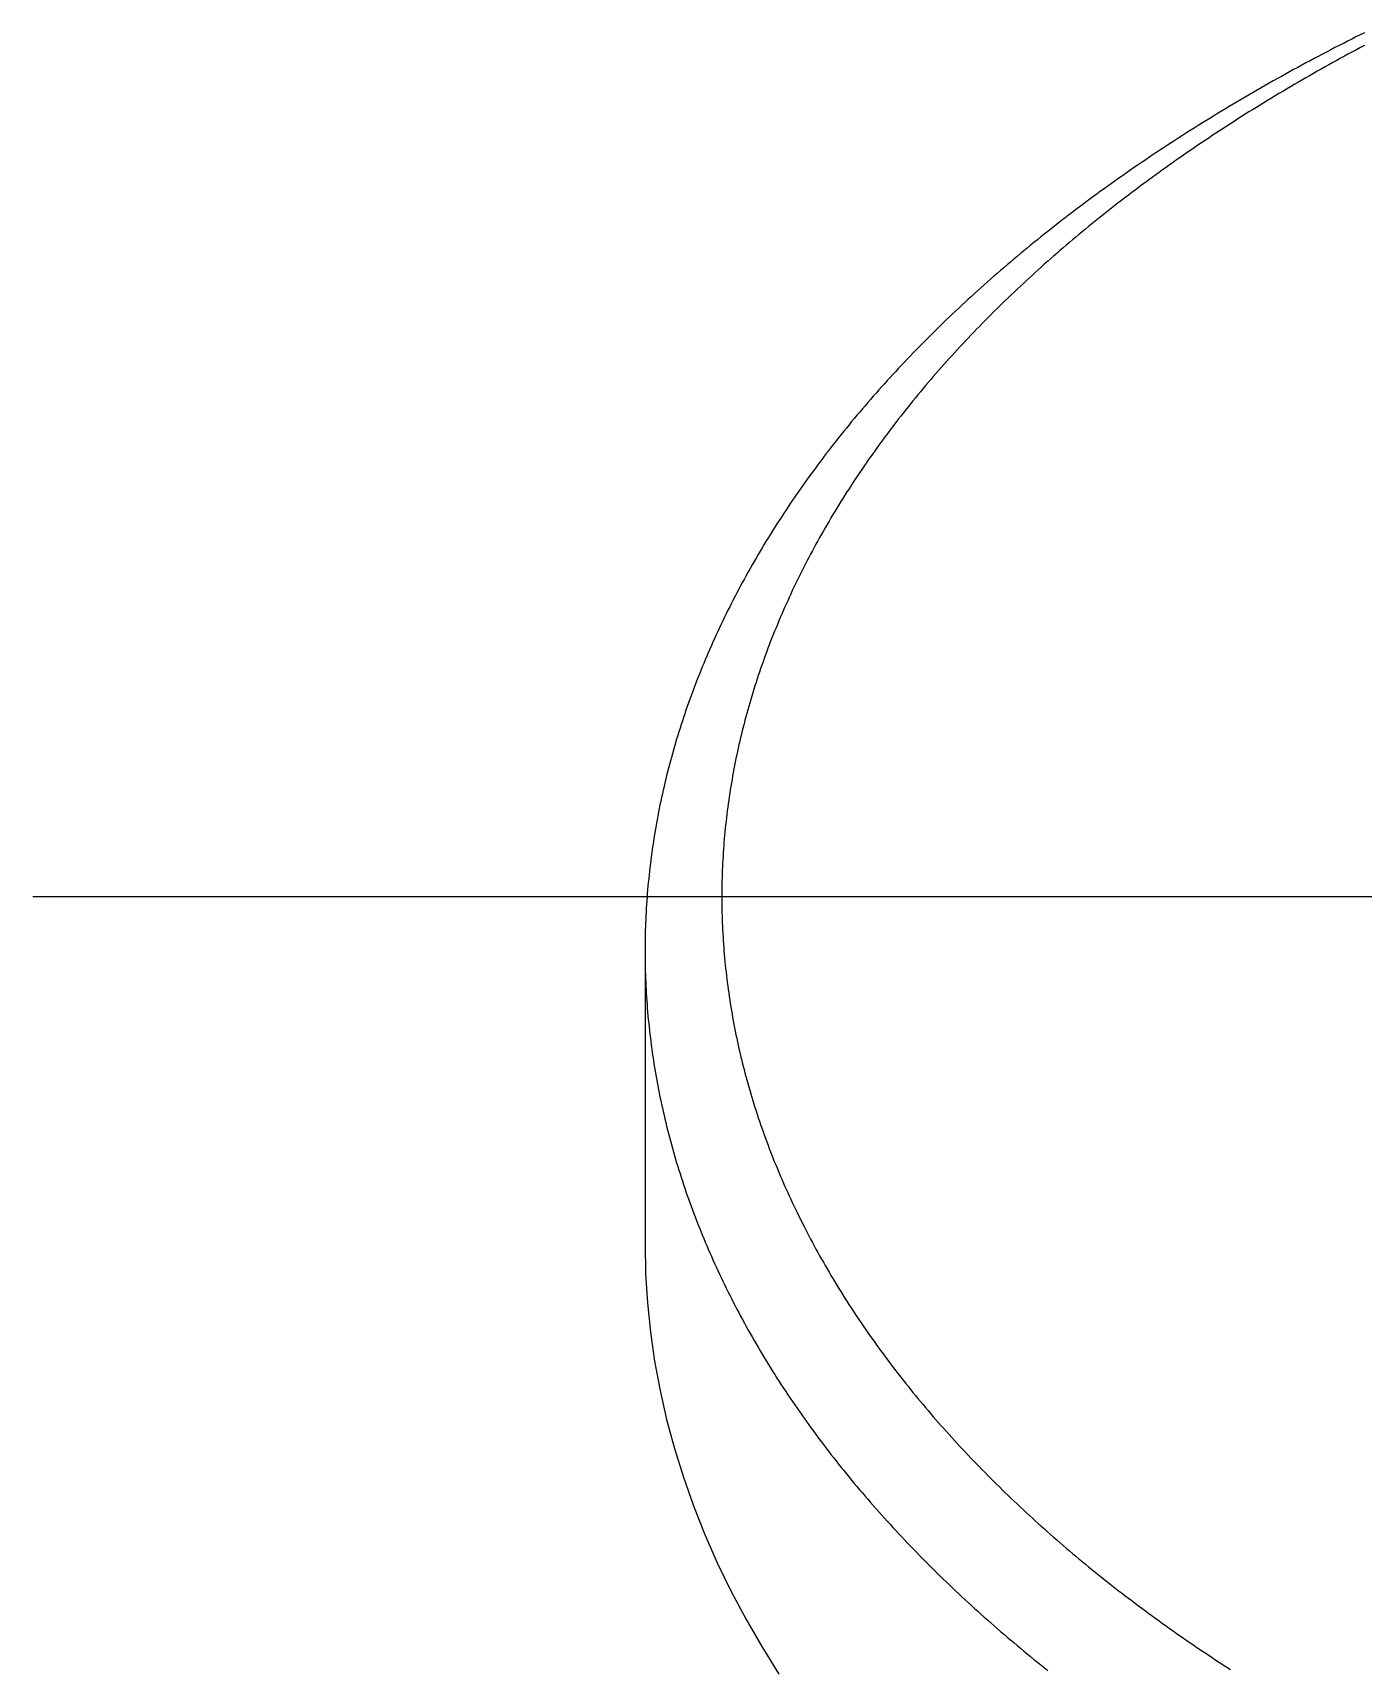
# Model space of a CAD drawing. Extents: x -8.1 to 48, y -19.1 to 38.3.
# Drawn here: x 30.99 to 35.32, y 30.08 to 35.41 of the extents above; entities that cross this region are included whole.
import ezdxf

# ---------------------------------------------------------------- set-up
doc = ezdxf.new("R2010")
doc.units = 0
doc.linetypes.add('CENTER', pattern=[50.8, 31.75, -6.35, 6.35, -6.35])
doc.layers.get('0').update_dxf_attribs({"linetype": 'CONTINUOUS'})
doc.layers.add('CENTER', color=1, linetype='CENTER')

msp = doc.modelspace()

# ---------------------------------------------------------------- linework, layer by layer
at = {"color": 7, "linetype": 'CONTINUOUS'}
msp.add_line((32.980651, 32.41579), (32.980651, 31.461196), dxfattribs=at)
at = {"color": 7}
for points in [[(35.3225, 35.405, 0), (35.3087, 35.3981, 0), (35.295, 35.3912, 0), (35.2813, 35.3843, 0), (35.2676, 35.3774, 0), (35.254, 35.3704, 0), (35.2404, 35.3634, 0), (35.2268, 35.3564, 0), (35.2132, 35.3493, 0), (35.1996, 35.3422, 0), (35.1861, 35.3351, 0), (35.1726, 35.328, 0), (35.1592, 35.3209, 0), (35.1457, 35.3137, 0), (35.1323, 35.3065, 0), (35.1189, 35.2993, 0), (35.1056, 35.292, 0), (35.0922, 35.2847, 0), (35.0789, 35.2774, 0), (35.0657, 35.2701, 0), (35.0524, 35.2627, 0), (35.0392, 35.2554, 0), (35.026, 35.2479, 0), (35.0129, 35.2405, 0), (34.9997, 35.2331, 0), (34.9866, 35.2256, 0), (34.9735, 35.2181, 0), (34.9605, 35.2105, 0), (34.9475, 35.203, 0), (34.9345, 35.1954, 0), (34.9215, 35.1878, 0), (34.9086, 35.1802, 0), (34.8957, 35.1725, 0), (34.8828, 35.1648, 0), (34.87, 35.1571, 0), (34.8572, 35.1494, 0), (34.8444, 35.1416, 0), (34.8317, 35.1338, 0), (34.8189, 35.126, 0), (34.8063, 35.1182, 0), (34.7936, 35.1103, 0), (34.781, 35.1024, 0), (34.7684, 35.0945, 0), (34.7558, 35.0866, 0), (34.7433, 35.0786, 0), (34.7308, 35.0706, 0), (34.7183, 35.0626, 0), (34.7059, 35.0546, 0), (34.6935, 35.0465, 0), (34.6811, 35.0385, 0), (34.6687, 35.0304, 0), (34.6564, 35.0222, 0), (34.6441, 35.0141, 0), (34.6319, 35.0059, 0), (34.6197, 34.9977, 0), (34.6075, 34.9894, 0), (34.5954, 34.9812, 0), (34.5832, 34.9729, 0), (34.5712, 34.9646, 0), (34.5591, 34.9563, 0), (34.5471, 34.9479, 0), (34.5351, 34.9395, 0), (34.5232, 34.9311, 0), (34.5113, 34.9227, 0), (34.4994, 34.9142, 0), (34.4875, 34.9058, 0), (34.4757, 34.8973, 0), (34.4639, 34.8887, 0), (34.4522, 34.8802, 0), (34.4405, 34.8716, 0), (34.4288, 34.863, 0), (34.4172, 34.8544, 0), (34.4056, 34.8457, 0), (34.394, 34.837, 0), (34.3825, 34.8283, 0), (34.371, 34.8196, 0), (34.3595, 34.8109, 0), (34.3481, 34.8021, 0), (34.3367, 34.7933, 0), (34.3254, 34.7845, 0), (34.314, 34.7756, 0), (34.3027, 34.7668, 0), (34.2915, 34.7579, 0), (34.2803, 34.7489, 0), (34.2691, 34.74, 0), (34.258, 34.731, 0), (34.2469, 34.722, 0), (34.2358, 34.713, 0), (34.2248, 34.704, 0), (34.2138, 34.6949, 0), (34.2028, 34.6858, 0), (34.1919, 34.6767, 0), (34.181, 34.6676, 0), (34.1702, 34.6584, 0), (34.1594, 34.6492, 0), (34.1486, 34.64, 0), (34.1379, 34.6308, 0), (34.1272, 34.6215, 0), (34.1165, 34.6122, 0), (34.1059, 34.6029, 0), (34.0953, 34.5936, 0), (34.0848, 34.5842, 0), (34.0743, 34.5748, 0), (34.0638, 34.5654, 0), (34.0534, 34.556, 0), (34.043, 34.5466, 0), (34.0327, 34.5371, 0), (34.0224, 34.5276, 0), (34.0121, 34.5181, 0), (34.0019, 34.5085, 0), (33.9917, 34.4989, 0), (33.9816, 34.4893, 0), (33.9715, 34.4797, 0), (33.9615, 34.4701, 0), (33.9514, 34.4604, 0), (33.9415, 34.4507, 0), (33.9315, 34.441, 0), (33.9216, 34.4313, 0), (33.9118, 34.4215, 0), (33.902, 34.4117, 0), (33.8922, 34.4019, 0), (33.8825, 34.3921, 0), (33.8728, 34.3822, 0), (33.8631, 34.3724, 0), (33.8536, 34.3625, 0), (33.844, 34.3525, 0), (33.8345, 34.3426, 0), (33.825, 34.3326, 0), (33.8156, 34.3226, 0), (33.8062, 34.3126, 0), (33.7969, 34.3026, 0), (33.7876, 34.2925, 0), (33.7783, 34.2824, 0), (33.7691, 34.2723, 0), (33.7599, 34.2622, 0), (33.7508, 34.2521, 0), (33.7417, 34.2419, 0), (33.7327, 34.2317, 0), (33.7237, 34.2215, 0), (33.7148, 34.2112, 0), (33.7059, 34.201, 0), (33.697, 34.1907, 0), (33.6882, 34.1804, 0), (33.6795, 34.17, 0), (33.6707, 34.1597, 0), (33.6621, 34.1493, 0), (33.6534, 34.1389, 0), (33.6449, 34.1285, 0), (33.6363, 34.118, 0), (33.6279, 34.1075, 0), (33.6194, 34.0971, 0), (33.611, 34.0865, 0), (33.6027, 34.076, 0), (33.5944, 34.0654, 0), (33.5861, 34.0549, 0), (33.5779, 34.0443, 0), (33.5698, 34.0337, 0), (33.5617, 34.023, 0), (33.5536, 34.0123, 0), (33.5456, 34.0017, 0), (33.5377, 33.991, 0), (33.5298, 33.9802, 0), (33.5219, 33.9695, 0), (33.5141, 33.9587, 0), (33.5064, 33.9479, 0), (33.4987, 33.9371, 0), (33.491, 33.9263, 0), (33.4834, 33.9155, 0), (33.4759, 33.9046, 0), (33.4684, 33.8937, 0), (33.4609, 33.8828, 0), (33.4535, 33.8719, 0), (33.4462, 33.861, 0), (33.4389, 33.85, 0), (33.4317, 33.8391, 0), (33.4245, 33.8281, 0), (33.4173, 33.817, 0), (33.4103, 33.806, 0), (33.4032, 33.795, 0), (33.3962, 33.7839, 0), (33.3893, 33.7728, 0), (33.3824, 33.7617, 0), (33.3756, 33.7506, 0), (33.3689, 33.7395, 0), (33.3621, 33.7283, 0), (33.3555, 33.7172, 0), (33.3489, 33.706, 0), (33.3423, 33.6948, 0), (33.3358, 33.6836, 0), (33.3294, 33.6723, 0), (33.323, 33.6611, 0), (33.3167, 33.6498, 0), (33.3104, 33.6385, 0), (33.3042, 33.6273, 0), (33.298, 33.6159, 0), (33.2919, 33.6046, 0), (33.2858, 33.5933, 0), (33.2798, 33.5819, 0), (33.2739, 33.5706, 0), (33.268, 33.5592, 0), (33.2622, 33.5478, 0), (33.2564, 33.5364, 0), (33.2507, 33.5249, 0), (33.245, 33.5135, 0), (33.2394, 33.502, 0), (33.2339, 33.4906, 0), (33.2284, 33.4791, 0), (33.2229, 33.4676, 0), (33.2176, 33.4561, 0), (33.2122, 33.4445, 0), (33.207, 33.433, 0), (33.2018, 33.4215, 0), (33.1966, 33.4099, 0), (33.1915, 33.3983, 0), (33.1865, 33.3867, 0), (33.1815, 33.3751, 0), (33.1766, 33.3635, 0), (33.1718, 33.3519, 0), (33.167, 33.3403, 0), (33.1622, 33.3286, 0), (33.1576, 33.3169, 0), (33.1529, 33.3053, 0), (33.1484, 33.2936, 0), (33.1439, 33.2819, 0), (33.1395, 33.2702, 0), (33.1351, 33.2585, 0), (33.1308, 33.2468, 0), (33.1265, 33.235, 0), (33.1223, 33.2233, 0), (33.1182, 33.2115, 0), (33.1141, 33.1998, 0), (33.1101, 33.188, 0), (33.1061, 33.1762, 0), (33.1022, 33.1644, 0), (33.0984, 33.1526, 0), (33.0946, 33.1408, 0), (33.0909, 33.129, 0), (33.0873, 33.1172, 0), (33.0837, 33.1053, 0), (33.0801, 33.0935, 0), (33.0767, 33.0816, 0), (33.0733, 33.0698, 0), (33.0699, 33.0579, 0), (33.0666, 33.046, 0), (33.0634, 33.0342, 0), (33.0602, 33.0223, 0), (33.0571, 33.0104, 0), (33.0541, 32.9985, 0), (33.0511, 32.9866, 0), (33.0482, 32.9746, 0), (33.0453, 32.9627, 0), (33.0425, 32.9508, 0), (33.0398, 32.9388, 0), (33.0371, 32.9269, 0), (33.0345, 32.915, 0), (33.0319, 32.903, 0), (33.0294, 32.891, 0), (33.027, 32.8791, 0), (33.0246, 32.8671, 0), (33.0223, 32.8551, 0), (33.0201, 32.8431, 0), (33.0179, 32.8312, 0), (33.0158, 32.8192, 0), (33.0137, 32.8072, 0), (33.0117, 32.7952, 0), (33.0098, 32.7832, 0), (33.0079, 32.7712, 0), (33.0061, 32.7592, 0), (33.0044, 32.7471, 0), (33.0027, 32.7351, 0), (33.001, 32.7231, 0), (32.9995, 32.7111, 0), (32.998, 32.699, 0), (32.9965, 32.687, 0), (32.9951, 32.675, 0), (32.9938, 32.6629, 0), (32.9926, 32.6509, 0), (32.9914, 32.6388, 0), (32.9903, 32.6268, 0), (32.9892, 32.6148, 0), (32.9882, 32.6027, 0), (32.9872, 32.5907, 0), (32.9864, 32.5786, 0), (32.9856, 32.5665, 0), (32.9848, 32.5545, 0), (32.9841, 32.5424, 0), (32.9835, 32.5304, 0), (32.9829, 32.5183, 0), (32.9824, 32.5063, 0), (32.982, 32.4942, 0), (32.9816, 32.4821, 0), (32.9813, 32.4701, 0), (32.981, 32.458, 0), (32.9808, 32.4459, 0), (32.9807, 32.4339, 0), (32.9807, 32.4218, 0), (32.9807, 32.4098, 0), (32.9807, 32.3977, 0), (32.9809, 32.3856, 0), (32.981, 32.3736, 0), (32.9813, 32.3615, 0), (32.9816, 32.3494, 0), (32.982, 32.3374, 0), (32.9824, 32.3253, 0), (32.9829, 32.3132, 0), (32.9835, 32.3012, 0), (32.9841, 32.2891, 0), (32.9848, 32.2771, 0), (32.9856, 32.265, 0), (32.9864, 32.253, 0), (32.9873, 32.2409, 0), (32.9882, 32.2289, 0), (32.9892, 32.2168, 0), (32.9903, 32.2048, 0), (32.9914, 32.1927, 0), (32.9926, 32.1807, 0), (32.9938, 32.1686, 0), (32.9952, 32.1566, 0), (32.9965, 32.1446, 0), (32.998, 32.1325, 0), (32.9995, 32.1205, 0), (33.001, 32.1085, 0), (33.0027, 32.0964, 0), (33.0044, 32.0844, 0), (33.0061, 32.0724, 0), (33.0079, 32.0604, 0), (33.0098, 32.0484, 0), (33.0117, 32.0364, 0), (33.0137, 32.0244, 0), (33.0158, 32.0124, 0), (33.0179, 32.0004, 0), (33.0201, 31.9884, 0), (33.0223, 31.9764, 0), (33.0246, 31.9645, 0), (33.027, 31.9525, 0), (33.0294, 31.9405, 0), (33.0319, 31.9286, 0), (33.0345, 31.9166, 0), (33.0371, 31.9047, 0), (33.0398, 31.8927, 0), (33.0425, 31.8808, 0), (33.0453, 31.8689, 0), (33.0481, 31.857, 0), (33.0511, 31.845, 0), (33.054, 31.8331, 0), (33.0571, 31.8212, 0), (33.0602, 31.8093, 0), (33.0634, 31.7974, 0), (33.0666, 31.7856, 0), (33.0699, 31.7737, 0), (33.0732, 31.7618, 0), (33.0766, 31.75, 0), (33.0801, 31.7381, 0), (33.0836, 31.7263, 0), (33.0872, 31.7144, 0), (33.0909, 31.7026, 0), (33.0946, 31.6908, 0), (33.0984, 31.679, 0), (33.1022, 31.6672, 0), (33.1061, 31.6554, 0), (33.1101, 31.6436, 0), (33.1141, 31.6318, 0), (33.1182, 31.6201, 0), (33.1223, 31.6083, 0), (33.1265, 31.5966, 0), (33.1308, 31.5848, 0), (33.1351, 31.5731, 0), (33.1395, 31.5614, 0), (33.1439, 31.5497, 0), (33.1484, 31.538, 0), (33.153, 31.5263, 0), (33.1576, 31.5146, 0), (33.1623, 31.503, 0), (33.167, 31.4913, 0), (33.1718, 31.4797, 0), (33.1767, 31.4681, 0), (33.1816, 31.4565, 0), (33.1865, 31.4449, 0), (33.1916, 31.4333, 0), (33.1967, 31.4217, 0), (33.2018, 31.4101, 0), (33.207, 31.3986, 0), (33.2123, 31.387, 0), (33.2176, 31.3755, 0), (33.223, 31.364, 0), (33.2284, 31.3525, 0), (33.2339, 31.341, 0), (33.2394, 31.3296, 0), (33.245, 31.3181, 0), (33.2507, 31.3067, 0), (33.2564, 31.2952, 0), (33.2622, 31.2838, 0), (33.268, 31.2724, 0), (33.2739, 31.261, 0), (33.2798, 31.2496, 0), (33.2858, 31.2383, 0), (33.2919, 31.227, 0), (33.298, 31.2156, 0), (33.3042, 31.2043, 0), (33.3104, 31.193, 0), (33.3167, 31.1817, 0), (33.323, 31.1705, 0), (33.3294, 31.1592, 0), (33.3358, 31.148, 0), (33.3423, 31.1368, 0), (33.3489, 31.1256, 0), (33.3555, 31.1144, 0), (33.3621, 31.1032, 0), (33.3688, 31.0921, 0), (33.3756, 31.0809, 0), (33.3824, 31.0698, 0), (33.3893, 31.0587, 0), (33.3962, 31.0476, 0), (33.4032, 31.0366, 0), (33.4102, 31.0255, 0), (33.4173, 31.0145, 0), (33.4244, 31.0035, 0), (33.4316, 30.9925, 0), (33.4389, 30.9815, 0), (33.4461, 30.9706, 0), (33.4535, 30.9596, 0), (33.4609, 30.9487, 0), (33.4683, 30.9378, 0), (33.4758, 30.9269, 0), (33.4834, 30.9161, 0), (33.491, 30.9052, 0), (33.4986, 30.8944, 0), (33.5063, 30.8836, 0), (33.5141, 30.8728, 0), (33.5219, 30.8621, 0), (33.5298, 30.8513, 0), (33.5377, 30.8406, 0), (33.5456, 30.8299, 0), (33.5536, 30.8192, 0), (33.5617, 30.8086, 0), (33.5698, 30.7979, 0), (33.5779, 30.7873, 0), (33.5861, 30.7767, 0), (33.5944, 30.7662, 0), (33.6027, 30.7556, 0), (33.611, 30.7451, 0), (33.6194, 30.7346, 0), (33.6278, 30.7241, 0), (33.6363, 30.7136, 0), (33.6448, 30.7032, 0), (33.6534, 30.6928, 0), (33.662, 30.6824, 0), (33.6707, 30.672, 0), (33.6794, 30.6616, 0), (33.6882, 30.6513, 0), (33.697, 30.641, 0), (33.7058, 30.6307, 0), (33.7147, 30.6204, 0), (33.7237, 30.6102, 0), (33.7327, 30.6, 0), (33.7417, 30.5898, 0), (33.7508, 30.5796, 0), (33.7599, 30.5694, 0), (33.7691, 30.5593, 0), (33.7783, 30.5492, 0), (33.7875, 30.5391, 0), (33.7968, 30.529, 0), (33.8062, 30.519, 0), (33.8156, 30.509, 0), (33.825, 30.499, 0), (33.8345, 30.489, 0), (33.844, 30.4791, 0), (33.8536, 30.4691, 0), (33.8632, 30.4592, 0), (33.8728, 30.4493, 0), (33.8825, 30.4395, 0), (33.8922, 30.4297, 0), (33.902, 30.4198, 0), (33.9118, 30.4101, 0), (33.9217, 30.4003, 0), (33.9316, 30.3905, 0), (33.9415, 30.3808, 0), (33.9515, 30.3711, 0), (33.9615, 30.3615, 0), (33.9716, 30.3518, 0), (33.9817, 30.3422, 0), (33.9918, 30.3326, 0), (34.002, 30.323, 0), (34.0122, 30.3135, 0), (34.0225, 30.3039, 0), (34.0328, 30.2944, 0), (34.0431, 30.285, 0), (34.0535, 30.2755, 0), (34.0639, 30.2661, 0), (34.0744, 30.2567, 0), (34.0849, 30.2473, 0), (34.0954, 30.2379, 0), (34.106, 30.2286, 0), (34.1166, 30.2193, 0), (34.1273, 30.21, 0), (34.1379, 30.2007, 0), (34.1487, 30.1915, 0), (34.1594, 30.1823, 0), (34.1702, 30.1731, 0), (34.1811, 30.164, 0), (34.192, 30.1548, 0), (34.2029, 30.1457, 0), (34.2138, 30.1366, 0), (34.2248, 30.1276, 0), (34.2358, 30.1185, 0), (34.2469, 30.1095, 0), (34.258, 30.1005, 0), (34.2691, 30.0916, 0), (34.2803, 30.0826, 0), (34.2915, 30.0737, 0)], [(35.3225, 35.3633, 0), (35.3096, 35.3564, 0), (35.2967, 35.3495, 0), (35.2838, 35.3426, 0), (35.2709, 35.3357, 0), (35.2581, 35.3287, 0), (35.2453, 35.3217, 0), (35.2325, 35.3147, 0), (35.2198, 35.3077, 0), (35.2071, 35.3006, 0), (35.1944, 35.2935, 0), (35.1818, 35.2864, 0), (35.1691, 35.2793, 0), (35.1565, 35.2721, 0), (35.1439, 35.265, 0), (35.1314, 35.2578, 0), (35.1189, 35.2505, 0), (35.1064, 35.2433, 0), (35.0939, 35.236, 0), (35.0815, 35.2287, 0), (35.0691, 35.2214, 0), (35.0567, 35.214, 0), (35.0444, 35.2067, 0), (35.0321, 35.1993, 0), (35.0198, 35.1919, 0), (35.0075, 35.1844, 0), (34.9953, 35.177, 0), (34.9831, 35.1695, 0), (34.971, 35.162, 0), (34.9588, 35.1544, 0), (34.9467, 35.1469, 0), (34.9346, 35.1393, 0), (34.9226, 35.1317, 0), (34.9106, 35.1241, 0), (34.8986, 35.1164, 0), (34.8867, 35.1087, 0), (34.8747, 35.101, 0), (34.8629, 35.0933, 0), (34.851, 35.0856, 0), (34.8392, 35.0778, 0), (34.8274, 35.07, 0), (34.8156, 35.0622, 0), (34.8039, 35.0543, 0), (34.7922, 35.0465, 0), (34.7805, 35.0386, 0), (34.7689, 35.0307, 0), (34.7573, 35.0228, 0), (34.7457, 35.0148, 0), (34.7342, 35.0068, 0), (34.7227, 34.9988, 0), (34.7112, 34.9908, 0), (34.6998, 34.9828, 0), (34.6884, 34.9747, 0), (34.677, 34.9666, 0), (34.6656, 34.9585, 0), (34.6543, 34.9503, 0), (34.6431, 34.9422, 0), (34.6318, 34.934, 0), (34.6206, 34.9258, 0), (34.6095, 34.9176, 0), (34.5983, 34.9093, 0), (34.5872, 34.901, 0), (34.5762, 34.8927, 0), (34.5651, 34.8844, 0), (34.5541, 34.8761, 0), (34.5432, 34.8677, 0), (34.5322, 34.8593, 0), (34.5213, 34.8509, 0), (34.5105, 34.8425, 0), (34.4997, 34.834, 0), (34.4889, 34.8255, 0), (34.4781, 34.817, 0), (34.4674, 34.8085, 0), (34.4567, 34.7999, 0), (34.4461, 34.7914, 0), (34.4354, 34.7828, 0), (34.4249, 34.7741, 0), (34.4143, 34.7655, 0), (34.4038, 34.7568, 0), (34.3933, 34.7481, 0), (34.3829, 34.7394, 0), (34.3725, 34.7307, 0), (34.3622, 34.7219, 0), (34.3518, 34.7132, 0), (34.3415, 34.7044, 0), (34.3313, 34.6955, 0), (34.3211, 34.6867, 0), (34.3109, 34.6778, 0), (34.3008, 34.6689, 0), (34.2907, 34.66, 0), (34.2806, 34.6511, 0), (34.2706, 34.6421, 0), (34.2606, 34.6332, 0), (34.2507, 34.6242, 0), (34.2408, 34.6151, 0), (34.2309, 34.6061, 0), (34.221, 34.597, 0), (34.2113, 34.5879, 0), (34.2015, 34.5788, 0), (34.1918, 34.5697, 0), (34.1821, 34.5605, 0), (34.1725, 34.5513, 0), (34.1629, 34.5421, 0), (34.1533, 34.5329, 0), (34.1438, 34.5237, 0), (34.1343, 34.5144, 0), (34.1249, 34.5051, 0), (34.1155, 34.4958, 0), (34.1061, 34.4865, 0), (34.0968, 34.4771, 0), (34.0875, 34.4678, 0), (34.0783, 34.4584, 0), (34.0691, 34.449, 0), (34.06, 34.4395, 0), (34.0509, 34.4301, 0), (34.0418, 34.4206, 0), (34.0328, 34.4111, 0), (34.0238, 34.4015, 0), (34.0148, 34.392, 0), (34.0059, 34.3824, 0), (33.9971, 34.3728, 0), (33.9882, 34.3632, 0), (33.9795, 34.3536, 0), (33.9707, 34.344, 0), (33.9621, 34.3343, 0), (33.9534, 34.3246, 0), (33.9448, 34.3149, 0), (33.9362, 34.3051, 0), (33.9277, 34.2954, 0), (33.9192, 34.2856, 0), (33.9108, 34.2758, 0), (33.9024, 34.266, 0), (33.8941, 34.2561, 0), (33.8858, 34.2463, 0), (33.8775, 34.2364, 0), (33.8693, 34.2265, 0), (33.8612, 34.2166, 0), (33.853, 34.2066, 0), (33.845, 34.1967, 0), (33.8369, 34.1867, 0), (33.8289, 34.1767, 0), (33.821, 34.1667, 0), (33.8131, 34.1566, 0), (33.8053, 34.1465, 0), (33.7975, 34.1365, 0), (33.7897, 34.1264, 0), (33.782, 34.1162, 0), (33.7743, 34.1061, 0), (33.7667, 34.0959, 0), (33.7592, 34.0857, 0), (33.7516, 34.0755, 0), (33.7442, 34.0653, 0), (33.7368, 34.0551, 0), (33.7294, 34.0448, 0), (33.7221, 34.0346, 0), (33.7148, 34.0243, 0), (33.7076, 34.014, 0), (33.7004, 34.0036, 0), (33.6933, 33.9933, 0), (33.6862, 33.9829, 0), (33.6792, 33.9726, 0), (33.6722, 33.9622, 0), (33.6652, 33.9518, 0), (33.6584, 33.9413, 0), (33.6515, 33.9309, 0), (33.6448, 33.9204, 0), (33.638, 33.9099, 0), (33.6313, 33.8995, 0), (33.6247, 33.8889, 0), (33.6181, 33.8784, 0), (33.6116, 33.8679, 0), (33.6051, 33.8573, 0), (33.5987, 33.8467, 0), (33.5923, 33.8362, 0), (33.586, 33.8255, 0), (33.5797, 33.8149, 0), (33.5735, 33.8043, 0), (33.5673, 33.7936, 0), (33.5612, 33.783, 0), (33.5552, 33.7723, 0), (33.5492, 33.7616, 0), (33.5432, 33.7509, 0), (33.5373, 33.7402, 0), (33.5314, 33.7294, 0), (33.5256, 33.7187, 0), (33.5199, 33.7079, 0), (33.5142, 33.6971, 0), (33.5086, 33.6864, 0), (33.503, 33.6756, 0), (33.4974, 33.6647, 0), (33.4919, 33.6539, 0), (33.4865, 33.6431, 0), (33.4811, 33.6322, 0), (33.4758, 33.6213, 0), (33.4706, 33.6105, 0), (33.4654, 33.5996, 0), (33.4602, 33.5887, 0), (33.4551, 33.5777, 0), (33.45, 33.5668, 0), (33.4451, 33.5559, 0), (33.4401, 33.5449, 0), (33.4352, 33.5339, 0), (33.4304, 33.523, 0), (33.4256, 33.512, 0), (33.4209, 33.501, 0), (33.4163, 33.49, 0), (33.4117, 33.479, 0), (33.4071, 33.4679, 0), (33.4026, 33.4569, 0), (33.3982, 33.4458, 0), (33.3938, 33.4348, 0), (33.3895, 33.4237, 0), (33.3852, 33.4126, 0), (33.381, 33.4015, 0), (33.3769, 33.3904, 0), (33.3728, 33.3793, 0), (33.3688, 33.3682, 0), (33.3648, 33.357, 0), (33.3609, 33.3459, 0), (33.357, 33.3348, 0), (33.3532, 33.3236, 0), (33.3495, 33.3124, 0), (33.3458, 33.3013, 0), (33.3421, 33.2901, 0), (33.3386, 33.2789, 0), (33.335, 33.2677, 0), (33.3316, 33.2565, 0), (33.3282, 33.2453, 0), (33.3248, 33.2341, 0), (33.3216, 33.2229, 0), (33.3183, 33.2116, 0), (33.3152, 33.2004, 0), (33.312, 33.1891, 0), (33.309, 33.1779, 0), (33.306, 33.1666, 0), (33.303, 33.1554, 0), (33.3002, 33.1441, 0), (33.2973, 33.1328, 0), (33.2946, 33.1215, 0), (33.2919, 33.1102, 0), (33.2892, 33.0989, 0), (33.2866, 33.0876, 0), (33.2841, 33.0763, 0), (33.2816, 33.065, 0), (33.2792, 33.0537, 0), (33.2768, 33.0424, 0), (33.2745, 33.031, 0), (33.2723, 33.0197, 0), (33.2701, 33.0084, 0), (33.268, 32.997, 0), (33.2659, 32.9857, 0), (33.2639, 32.9743, 0), (33.262, 32.963, 0), (33.2601, 32.9516, 0), (33.2582, 32.9403, 0), (33.2564, 32.9289, 0), (33.2547, 32.9175, 0), (33.2531, 32.9061, 0), (33.2515, 32.8948, 0), (33.2499, 32.8834, 0), (33.2485, 32.872, 0), (33.247, 32.8606, 0), (33.2457, 32.8492, 0), (33.2444, 32.8378, 0), (33.2431, 32.8264, 0), (33.2419, 32.8151, 0), (33.2408, 32.8037, 0), (33.2397, 32.7923, 0), (33.2387, 32.7809, 0), (33.2378, 32.7694, 0), (33.2369, 32.758, 0), (33.2361, 32.7466, 0), (33.2353, 32.7352, 0), (33.2346, 32.7238, 0), (33.2339, 32.7124, 0), (33.2333, 32.701, 0), (33.2328, 32.6896, 0), (33.2323, 32.6782, 0), (33.2319, 32.6668, 0), (33.2315, 32.6553, 0), (33.2313, 32.6439, 0), (33.231, 32.6325, 0), (33.2308, 32.6211, 0), (33.2307, 32.6097, 0), (33.2307, 32.5983, 0), (33.2307, 32.5869, 0), (33.2307, 32.5754, 0), (33.2308, 32.564, 0), (33.231, 32.5526, 0), (33.2313, 32.5412, 0), (33.2316, 32.5298, 0), (33.2319, 32.5184, 0), (33.2323, 32.5069, 0), (33.2328, 32.4955, 0), (33.2333, 32.4841, 0), (33.2339, 32.4727, 0), (33.2346, 32.4613, 0), (33.2353, 32.4499, 0), (33.2361, 32.4385, 0), (33.2369, 32.4271, 0), (33.2378, 32.4157, 0), (33.2387, 32.4043, 0), (33.2398, 32.3929, 0), (33.2408, 32.3815, 0), (33.242, 32.3701, 0), (33.2431, 32.3587, 0), (33.2444, 32.3473, 0), (33.2457, 32.3359, 0), (33.247, 32.3245, 0), (33.2485, 32.3131, 0), (33.2499, 32.3017, 0), (33.2515, 32.2904, 0), (33.2531, 32.279, 0), (33.2547, 32.2676, 0), (33.2564, 32.2562, 0), (33.2582, 32.2449, 0), (33.2601, 32.2335, 0), (33.2619, 32.2222, 0), (33.2639, 32.2108, 0), (33.2659, 32.1995, 0), (33.268, 32.1881, 0), (33.2701, 32.1768, 0), (33.2723, 32.1654, 0), (33.2745, 32.1541, 0), (33.2768, 32.1428, 0), (33.2792, 32.1314, 0), (33.2816, 32.1201, 0), (33.2841, 32.1088, 0), (33.2866, 32.0975, 0), (33.2892, 32.0862, 0), (33.2918, 32.0749, 0), (33.2945, 32.0636, 0), (33.2973, 32.0523, 0), (33.3001, 32.0411, 0), (33.303, 32.0298, 0), (33.306, 32.0185, 0), (33.3089, 32.0073, 0), (33.312, 31.996, 0), (33.3151, 31.9848, 0), (33.3183, 31.9735, 0), (33.3215, 31.9623, 0), (33.3248, 31.9511, 0), (33.3282, 31.9399, 0), (33.3316, 31.9286, 0), (33.335, 31.9174, 0), (33.3385, 31.9062, 0), (33.3421, 31.8951, 0), (33.3458, 31.8839, 0), (33.3494, 31.8727, 0), (33.3532, 31.8615, 0), (33.357, 31.8504, 0), (33.3609, 31.8392, 0), (33.3648, 31.8281, 0), (33.3688, 31.817, 0), (33.3728, 31.8058, 0), (33.3769, 31.7947, 0), (33.3811, 31.7836, 0), (33.3853, 31.7725, 0), (33.3895, 31.7614, 0), (33.3939, 31.7504, 0), (33.3982, 31.7393, 0), (33.4027, 31.7283, 0), (33.4072, 31.7172, 0), (33.4117, 31.7062, 0), (33.4163, 31.6952, 0), (33.421, 31.6842, 0), (33.4257, 31.6732, 0), (33.4304, 31.6622, 0), (33.4353, 31.6512, 0), (33.4402, 31.6402, 0), (33.4451, 31.6293, 0), (33.4501, 31.6183, 0), (33.4551, 31.6074, 0), (33.4602, 31.5965, 0), (33.4654, 31.5856, 0), (33.4706, 31.5747, 0), (33.4758, 31.5638, 0), (33.4812, 31.5529, 0), (33.4865, 31.5421, 0), (33.492, 31.5312, 0), (33.4974, 31.5204, 0), (33.503, 31.5096, 0), (33.5086, 31.4988, 0), (33.5142, 31.488, 0), (33.5199, 31.4772, 0), (33.5256, 31.4664, 0), (33.5314, 31.4557, 0), (33.5373, 31.4449, 0), (33.5432, 31.4342, 0), (33.5491, 31.4235, 0), (33.5552, 31.4128, 0), (33.5612, 31.4021, 0), (33.5673, 31.3915, 0), (33.5735, 31.3808, 0), (33.5797, 31.3702, 0), (33.586, 31.3596, 0), (33.5923, 31.349, 0), (33.5987, 31.3384, 0), (33.6051, 31.3278, 0), (33.6116, 31.3172, 0), (33.6181, 31.3067, 0), (33.6247, 31.2962, 0), (33.6313, 31.2857, 0), (33.638, 31.2752, 0), (33.6447, 31.2647, 0), (33.6515, 31.2542, 0), (33.6583, 31.2438, 0), (33.6652, 31.2334, 0), (33.6721, 31.2229, 0), (33.6791, 31.2125, 0), (33.6861, 31.2022, 0), (33.6932, 31.1918, 0), (33.7004, 31.1815, 0), (33.7075, 31.1711, 0), (33.7148, 31.1608, 0), (33.722, 31.1505, 0), (33.7294, 31.1403, 0), (33.7367, 31.13, 0), (33.7442, 31.1198, 0), (33.7516, 31.1096, 0), (33.7591, 31.0994, 0), (33.7667, 31.0892, 0), (33.7743, 31.079, 0), (33.782, 31.0689, 0), (33.7897, 31.0588, 0), (33.7974, 31.0487, 0), (33.8052, 31.0386, 0), (33.8131, 31.0286, 0), (33.821, 31.0185, 0), (33.8289, 31.0085, 0), (33.8369, 30.9985, 0), (33.8449, 30.9885, 0), (33.853, 30.9786, 0), (33.8611, 30.9686, 0), (33.8693, 30.9587, 0), (33.8775, 30.9488, 0), (33.8857, 30.9389, 0), (33.894, 30.9291, 0), (33.9024, 30.9192, 0), (33.9108, 30.9094, 0), (33.9192, 30.8996, 0), (33.9277, 30.8898, 0), (33.9362, 30.8801, 0), (33.9448, 30.8703, 0), (33.9534, 30.8606, 0), (33.962, 30.8509, 0), (33.9707, 30.8412, 0), (33.9795, 30.8316, 0), (33.9882, 30.822, 0), (33.9971, 30.8123, 0), (34.0059, 30.8027, 0), (34.0148, 30.7932, 0), (34.0238, 30.7836, 0), (34.0328, 30.7741, 0), (34.0418, 30.7646, 0), (34.0509, 30.7551, 0), (34.06, 30.7456, 0), (34.0691, 30.7362, 0), (34.0783, 30.7268, 0), (34.0876, 30.7174, 0), (34.0969, 30.708, 0), (34.1062, 30.6986, 0), (34.1155, 30.6893, 0), (34.1249, 30.68, 0), (34.1344, 30.6707, 0), (34.1439, 30.6614, 0), (34.1534, 30.6522, 0), (34.1629, 30.643, 0), (34.1725, 30.6337, 0), (34.1822, 30.6246, 0), (34.1919, 30.6154, 0), (34.2016, 30.6063, 0), (34.2113, 30.5972, 0), (34.2211, 30.5881, 0), (34.231, 30.579, 0), (34.2408, 30.5699, 0), (34.2507, 30.5609, 0), (34.2607, 30.5519, 0), (34.2707, 30.5429, 0), (34.2807, 30.534, 0), (34.2908, 30.525, 0), (34.3009, 30.5161, 0), (34.311, 30.5072, 0), (34.3212, 30.4984, 0), (34.3314, 30.4895, 0), (34.3416, 30.4807, 0), (34.3519, 30.4719, 0), (34.3622, 30.4631, 0), (34.3726, 30.4544, 0), (34.383, 30.4457, 0), (34.3934, 30.437, 0), (34.4039, 30.4283, 0), (34.4144, 30.4196, 0), (34.4249, 30.411, 0), (34.4355, 30.4024, 0), (34.4461, 30.3938, 0), (34.4567, 30.3852, 0), (34.4674, 30.3766, 0), (34.4781, 30.3681, 0), (34.4889, 30.3596, 0), (34.4997, 30.3511, 0), (34.5105, 30.3427, 0), (34.5213, 30.3342, 0), (34.5322, 30.3258, 0), (34.5432, 30.3174, 0), (34.5541, 30.3091, 0), (34.5651, 30.3007, 0), (34.5762, 30.2924, 0), (34.5872, 30.2841, 0), (34.5983, 30.2758, 0), (34.6095, 30.2676, 0), (34.6206, 30.2593, 0), (34.6318, 30.2511, 0), (34.6431, 30.2429, 0), (34.6543, 30.2348, 0), (34.6657, 30.2266, 0), (34.677, 30.2185, 0), (34.6884, 30.2104, 0), (34.6998, 30.2024, 0), (34.7112, 30.1943, 0), (34.7227, 30.1863, 0), (34.7342, 30.1783, 0), (34.7457, 30.1703, 0), (34.7573, 30.1624, 0), (34.7689, 30.1544, 0), (34.7805, 30.1465, 0), (34.7922, 30.1386, 0), (34.8039, 30.1308, 0), (34.8156, 30.1229, 0), (34.8274, 30.1151, 0), (34.8392, 30.1073, 0), (34.851, 30.0996, 0), (34.8628, 30.0918, 0), (34.8747, 30.0841, 0), (34.8867, 30.0764, 0)]]:
    msp.add_polyline3d(points, dxfattribs=at)
at = {"color": 7, "linetype": 'CONTINUOUS'}
msp.add_polyline3d([(32.9807, 31.4612, 0), (32.9826, 31.3658, 0), (32.9885, 31.2704, 0), (32.9983, 31.1751, 0), (33.012, 31.08, 0), (33.0295, 30.9851, 0), (33.051, 30.8905, 0), (33.0763, 30.7963, 0), (33.1055, 30.7025, 0), (33.1386, 30.6091, 0), (33.1754, 30.5162, 0), (33.2161, 30.4239, 0), (33.2605, 30.3323, 0), (33.3087, 30.2413, 0), (33.3606, 30.151, 0), (33.4162, 30.0615, 0)], dxfattribs=at)
at = {"layer": 'CENTER', "color": 1, "linetype": 'CENTER'}
msp.add_line((30.987391, 32.592555), (47.974061, 32.592555), dxfattribs=at)

doc.saveas('drawing.dxf')
